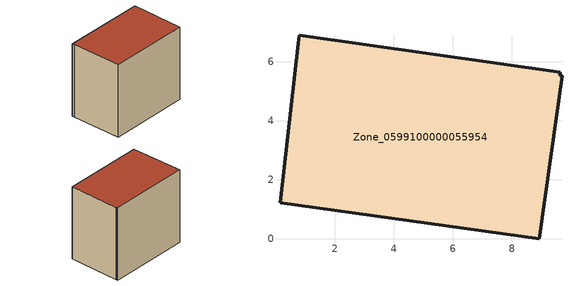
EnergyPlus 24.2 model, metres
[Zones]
Zone_0599100000055954
 floor ground (C_G): 9.62,5.54 9.7,5.53 8.92,0 0.14,1.23 0.76,6.62 0.8,6.9 9.64,5.65 z0
 wall outside (C_F): 0.14,1.23 8.92,0 9.7,5.53 9.62,5.54 9.64,5.65 0.8,6.9 0.76,6.62 0.14,1.23 z0:8.2
 roof outside (C_R): 0.76,6.62 0.14,1.23 8.92,0 9.7,5.53 9.62,5.54 9.64,5.65 0.8,6.9 z8.2
[BUILDING]
Pand.0599100000055954: North Axis=0; Terrain=City; Loads Convergence Tolerance Value=0.04; Temperature Convergence Tolerance Value=0.4; Solar Distribution=FullExterior; Maximum Number of Warmup Days=25; Minimum Number of Warmup Days=1
[Site:Location]
Rotterdam.The.Hague.AP_ZH_NLD Design_Conditions: Latitude=51.96; Longitude=4.45; Time Zone=1; Elevation=-4.5
[SITE:GROUNDTEMPERATURE:BUILDINGSURFACE]
18, 18, 18, 18, 18, 18, 18, 18, 18, 18, 18, 18
[MATERIAL] Thermal Absorptance=0.9; Solar Absorptance=0.7; Visible Absorptance=0.7
Name | Roughness | Thickness | Conductivity | Density | Specific Heat
G.TC.1975-1991 | MediumSmooth | 0.15 | 0.288461 | 540 | 1210
F.TC.1975-1991 | Rough | 0.3 | 0.230769 | 1920 | 840
R.TC.1975-1991 | MediumRough | 0.2 | 0.153846 | 1500 | 1000
[CONSTRUCTION]
C_G: G.TC.1975-1991
C_F: F.TC.1975-1991
C_R: R.TC.1975-1991
[ZONE]
Zone_0599100000055954: Type=1; Multiplier=1; Ceiling Height=Autocalculate; Volume=Autocalculate; Floor Area=autocalculate; Part of Total Floor Area=Yes
[ZONEINFILTRATION:DESIGNFLOWRATE]
Infil_Zone_0599100000055954: Zone or ZoneList or Space or SpaceList=Zone_0599100000055954; Schedule=AlwaysOn; Design Flow Rate Calculation Method=Flow/Area; Flow Rate per Floor Area=0.003; Constant Term Coefficient=1; Temperature Term Coefficient=0; Velocity Term Coefficient=0; Velocity Squared Term Coefficient=0
[HVACTEMPLATE:ZONE:IDEALLOADSAIRSYSTEM]
Zone_0599100000055954: Maximum Heating Supply Air Temperature=50; Minimum Cooling Supply Air Temperature=13; Maximum Heating Supply Air Humidity Ratio=0.0156; Minimum Cooling Supply Air Humidity Ratio=0.0077; Heating Limit=NoLimit; Cooling Limit=NoLimit; Dehumidification Control Type=ConstantSensibleHeatRatio; Cooling Sensible Heat Ratio=0.7; Dehumidification Setpoint=60; Humidification Control Type=None; Humidification Setpoint=30; Outdoor Air Method=None; Outdoor Air Flow Rate per Person=0.00944; Outdoor Air Flow Rate per Zone Floor Area=0; Outdoor Air Flow Rate per Zone=0; Demand Controlled Ventilation Type=None; Outdoor Air Economizer Type=NoEconomizer; Heat Recovery Type=None; Sensible Heat Recovery Effectiveness=0.7; Latent Heat Recovery Effectiveness=0.65
[ZONECONTROL:THERMOSTAT]
ThermostatControl_Zone_0599100000055954: Zone or ZoneList=Zone_0599100000055954; Control Type Schedule=DualSetpointControlType; Control 1=Thermostat_Zone_0599100000055954; Temperature Difference Between Cutout And Setpoint=0
[THERMOSTATSETPOINT:DUALSETPOINT]
Thermostat_Zone_0599100000055954: Heating Setpoint Temperature Schedule=HeatingSetpoint_Zone_0599100000055954; Cooling Setpoint Temperature Schedule=CoolingSetpoint_Zone_0599100000055954
[SCHEDULE:COMPACT]
HeatingSetpoint_Zone_0599100000055954: Through: 12/31, For: AllDays, Until: 24:00, 21
CoolingSetpoint_Zone_0599100000055954: Through: 12/31, For: AllDays, Until: 24:00, 24
DualSetpointControlType: Through: 12/31, For: AllDays, Until: 24:00, 4
AlwaysOn: Through: 12/31, For: AllDays, Until: 24:00, 1
